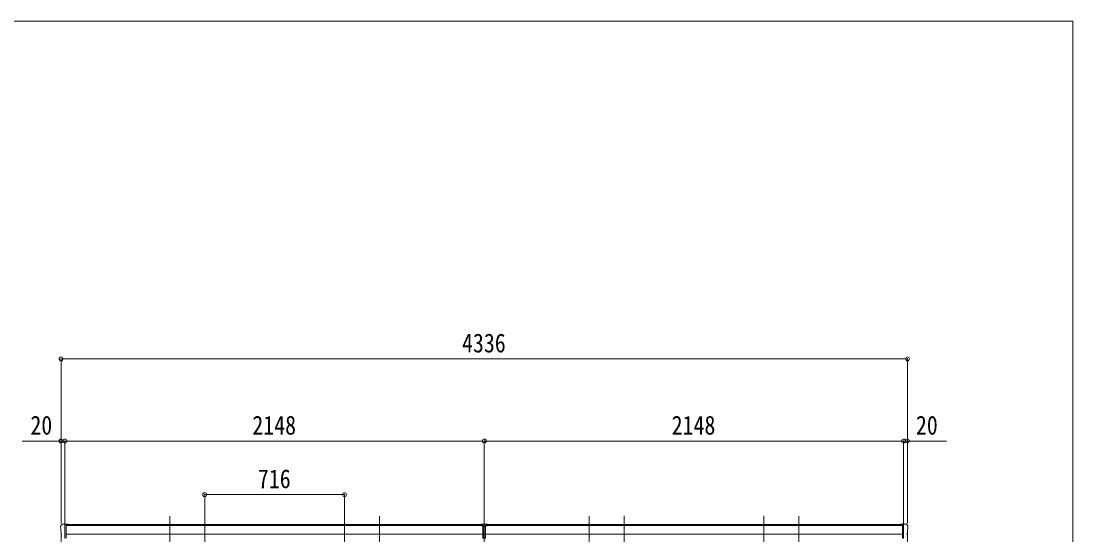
# Model space of a CAD drawing. Units: millimetres at full size. Extents: x -5590 to 5652, y -3902 to 3858.
# Drawn here: x -19 to 5370, y 1225 to 3858 of the extents above; entities that cross this region are included whole.
import ezdxf
from ezdxf.enums import TextEntityAlignment as Align

# ---------------------------------------------------------------- set-up
doc = ezdxf.new("R2010")
doc.units = ezdxf.units.MM
doc.header["$LTSCALE"] = 20
doc.header["$PDMODE"] = 32
doc.header["$PDSIZE"] = 20
for name, color, linetype, lineweight in [('0-1_本体', 4, 'Continuous', 9), ('0-2_部品', 7, 'Continuous', 9), ('0-3_ELV2', 3, 'Continuous', 9), ('0-8_PARTS2', 2, 'Continuous', 9), ('0-A_寸法', 6, 'Continuous', 9), ('F-0_240', 7, 'Continuous', 9)]:
    doc.layers.add(name, color=color, linetype=linetype, lineweight=lineweight)
doc.styles.add('ＭＳ ゴシック', font='')
doc.styles.get('ＭＳ ゴシック').set_extended_font_data('MS Gothic')

msp = doc.modelspace()

# ---------------------------------------------------------------- linework, layer by layer
at = {"layer": '0-1_本体'}
for p, q in [((186.21, 928.64), (186.21, 1241.4)), ((2347.71, 1278.16), (212.71, 1278.16)), ((2347.71, 1272.81), (212.71, 1272.81)), ((2360.71, 1278.16), (4495.71, 1278.16)), ((2360.71, 1272.81), (4495.71, 1272.81)), ((4522.21, 928.64), (4522.21, 1241.4)), ((2347.71, 1229.28), (212.71, 1229.28)), ((2360.71, 1229.28), (4495.71, 1229.28))]:
    msp.add_line(p, q, dxfattribs=at)
at = {"layer": '0-2_部品'}
for p, q in [((184.21, 1270.39), (184.21, 1269.76)), ((191.12, 1279.19), (187.05, 1273.38)), ((194.21, 1279.76), (191.88, 1279.62)), ((194.21, 1279.76), (212.71, 1279.76)), ((206.21, 1206.77), (206.21, 1279.76)), ((212.71, 1279.76), (222.71, 1279.67)), ((212.71, 1207.77), (212.71, 1279.76)), ((222.71, 1278.16), (222.71, 1279.67)), ((4495.71, 1279.76), (4485.71, 1279.67)), ((4485.71, 1278.16), (4485.71, 1279.67)), ((4495.71, 1207.77), (4495.71, 1279.76)), ((4514.21, 1279.76), (4495.71, 1279.76)), ((4502.21, 1206.77), (4502.21, 1279.76)), ((4514.21, 1279.76), (4516.54, 1279.62)), ((4517.3, 1279.19), (4521.36, 1273.38)), ((4524.21, 1270.39), (4524.21, 1269.76))]:
    msp.add_line(p, q, dxfattribs=at)
for centre, radius, start, end in [((187.21, 1270.39), 3, 93, 180), ((386.21, 1269.76), 202, 180, 192.90261), ((191.94, 1278.62), 1, 93.5, 145), ((4516.48, 1278.62), 1, 35, 86.5), ((4322.21, 1269.76), 202, 347.09739, 0), ((4521.21, 1270.39), 3, 0, 87)]:
    msp.add_arc(centre, radius, start, end, dxfattribs=at)
at = {"layer": '0-3_ELV2'}
for p, q in [((2337.6, 1271.72), (2337.6, 1279.56)), ((2337.6, 1271.72), (2347.6, 1271.72)), ((2354.1, 1270.9), (2347.6, 1271.3)), ((2347.6, 1269.72), (2360.6, 1269.72)), ((2347.81, 1208.09), (2347.81, 1273.37)), ((2347.81, 1271.24), (2354.31, 1270.92)), ((2360.81, 1269.72), (2347.81, 1269.72)), ((2360.6, 1271.24), (2354.1, 1270.92)), ((2354.31, 1270.9), (2360.81, 1271.3)), ((2360.6, 1208.09), (2360.6, 1273.37)), ((2370.81, 1271.72), (2360.81, 1271.72)), ((2370.81, 1271.72), (2370.81, 1279.56)), ((2347.6, 1228.2), (2354.1, 1228.03)), ((2354.31, 1228.03), (2347.81, 1228.2)), ((2354.1, 1228.03), (2360.6, 1228.2)), ((2360.81, 1228.2), (2354.31, 1228.03))]:
    msp.add_line(p, q, dxfattribs=at)
for points in [[(2337.6, 1279.56), (2355.6, 1279.72), (2370.6, 1279.59)], [(2370.81, 1279.56), (2352.81, 1279.72), (2337.81, 1279.59)], [(2347.81, 1271.76), (2337.81, 1271.85), (2337.81, 1279.59)], [(2360.6, 1208.09), (2354.1, 1207.69), (2347.6, 1208.09), (2347.6, 1273.43)], [(2347.81, 1208.09), (2354.31, 1207.69), (2360.81, 1208.09), (2360.81, 1273.43)], [(2360.6, 1271.76), (2370.6, 1271.85), (2370.6, 1279.59)], [(2360.6, 1227.1), (2357.35, 1227.01), (2354.1, 1226.93), (2350.86, 1227.01), (2347.6, 1227.1)], [(2347.81, 1227.1), (2351.07, 1227.01), (2354.31, 1226.93), (2357.55, 1227.01), (2360.81, 1227.1)]]:
    msp.add_lwpolyline(points, dxfattribs=at)
for centre, major_axis, start_param, end_param in [((2378.67, 1269.41), (24.57, -1.51), 3.1422238, 3.1491027), ((2329.74, 1269.41), (-24.57, -1.51), 3.1340826, 3.1409615)]:
    msp.add_ellipse(centre, major_axis=major_axis, ratio=0.121868, start_param=start_param, end_param=end_param, dxfattribs=at)
at = {"layer": '0-8_PARTS2'}
for p, q in [((743.31, 1321.67), (743.31, -1641.79)), ((922.21, 1323.08), (922.21, 916.29)), ((1638.21, 1323.08), (1638.21, 916.29)), ((1817.31, 1321.67), (1817.31, -1641.79)), ((2354.21, 1323.08), (2354.21, 916.29)), ((2891.1, 1321.67), (2891.1, -1641.79)), ((3070.21, 1323.08), (3070.21, 916.29)), ((3786.21, 1323.08), (3786.21, 916.29)), ((3965.1, 1321.67), (3965.1, -1641.79))]:
    msp.add_line(p, q, dxfattribs=at)
at = {"layer": '0-A_寸法'}
for p, q in [((186.21, 2127), (186.21, 1705.96)), ((186.21, 2127), (4522.21, 2127)), ((4522.21, 2127), (4522.21, 1705.96)), ((186.21, 1705.96), (-13.79, 1705.96)), ((186.21, 1705.96), (186.21, 1283.34)), ((206.21, 1705.96), (186.21, 1705.96)), ((206.21, 1705.96), (206.21, 1283.34)), ((2354.21, 1705.96), (206.21, 1705.96)), ((2354.21, 1705.96), (2354.21, 1283.34)), ((2354.21, 1705.96), (2354.21, 1283.34)), ((2354.21, 1705.96), (4502.21, 1705.96)), ((4502.21, 1705.96), (4502.21, 1283.34)), ((4502.21, 1705.96), (4522.21, 1705.96)), ((4522.21, 1705.96), (4522.21, 1283.34)), ((4522.21, 1705.96), (4722.21, 1705.96)), ((922.21, 1431.34), (922.21, 1283.34)), ((1638.21, 1431.34), (922.21, 1431.34)), ((1638.21, 1431.34), (1638.21, 1283.34))]:
    msp.add_line(p, q, dxfattribs=at)
for p in [(186.21, 2127), (4522.21, 2127), (186.21, 1705.96), (206.21, 1705.96), (2354.21, 1705.96), (2354.21, 1705.96), (4502.21, 1705.96), (4522.21, 1705.96), (922.21, 1431.34), (1638.21, 1431.34)]:
    msp.add_point(p, dxfattribs=at)
at = {"layer": 'F-0_240', "color": 5}
for p, q in [((-5590.3, 3858.23), (5369.7, 3858.23)), ((5369.7, 3858.23), (5369.7, -3901.77))]:
    msp.add_line(p, q, dxfattribs=at)

# ---------------------------------------------------------------- texts
at = {"layer": '0-A_寸法', "color": 7, "style": 'ＭＳ ゴシック', "width": 0.85}
for s, p in [('4336', (2240.21, 2131)), ('20', (29.21, 1709.96)), ('2148', (1166.21, 1709.96)), ('2148', (3314.21, 1709.96)), ('20', (4565.21, 1709.96)), ('716', (1194.71, 1435.34))]:
    msp.add_text(s, height=96.77, dxfattribs=at).set_placement(p, align=Align.BOTTOM_LEFT)

doc.saveas('drawing.dxf')
